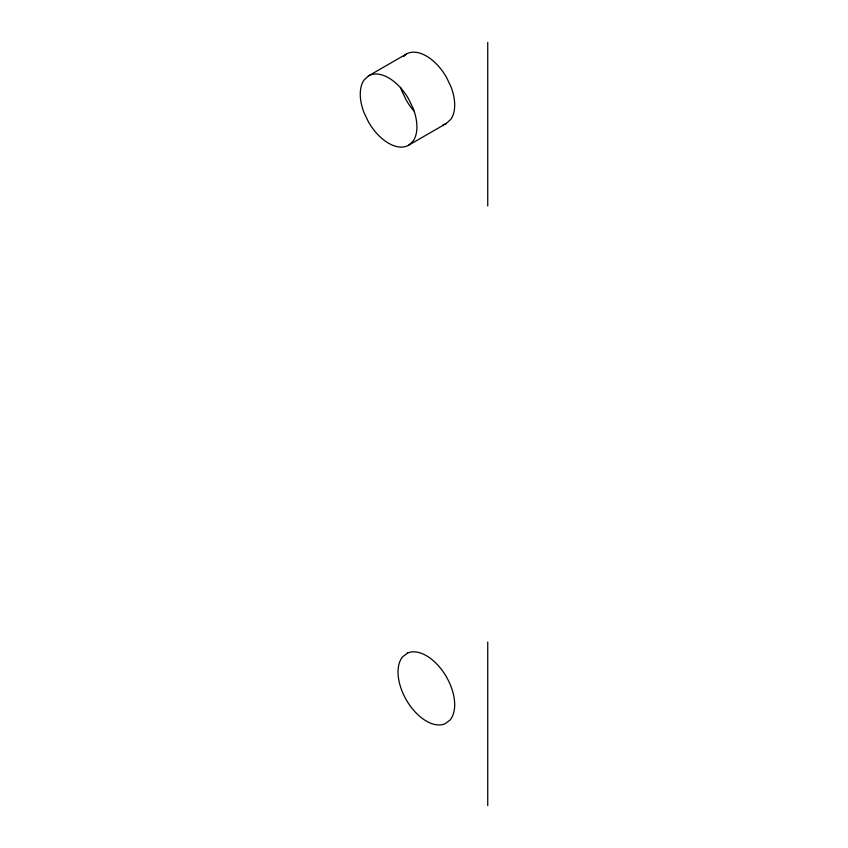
<?xml version="1.0" encoding="UTF-8"?>
<svg xmlns="http://www.w3.org/2000/svg" width="848" height="848" viewBox="0 0 848 848"><rect width="100%" height="100%" fill="white"/><g stroke="black" fill="none" stroke-linecap="round" stroke-linejoin="round"><path stroke-width="1.27" d="M368.562 75.854L364.057 80.03A40.057 23.129 60 0 0 364.057 112.731L368.562 122.112A40.057 23.129 60 0 0 408.619 145.231L446.387 123.426L450.892 119.25A40.057 23.129 60 0 0 450.892 86.549L446.387 77.168A40.057 23.129 60 0 0 406.33 54.049L368.562 75.854A40.057 23.129 60 0 1 408.619 98.983L413.124 108.353A40.057 23.129 60 0 1 413.124 141.065L408.619 145.231M403.542 56.636L406.33 54.049M487.738 42.4L487.738 205.947M487.738 642.053L487.738 805.6M413.824 110.834A40.057 23.129 60 0 1 406.33 100.297L401.825 90.927A40.057 23.129 60 0 1 400.563 87.344M446.387 123.426A40.057 23.129 60 0 1 443.006 124.815M407.623 653.045L402.758 656.681A40.057 23.129 60 0 0 407.75 702.303A40.057 23.129 60 0 0 445.105 723.736L449.959 720.111A40.057 23.129 60 0 0 444.977 674.489A40.057 23.129 60 0 0 407.623 653.045"/></g></svg>
